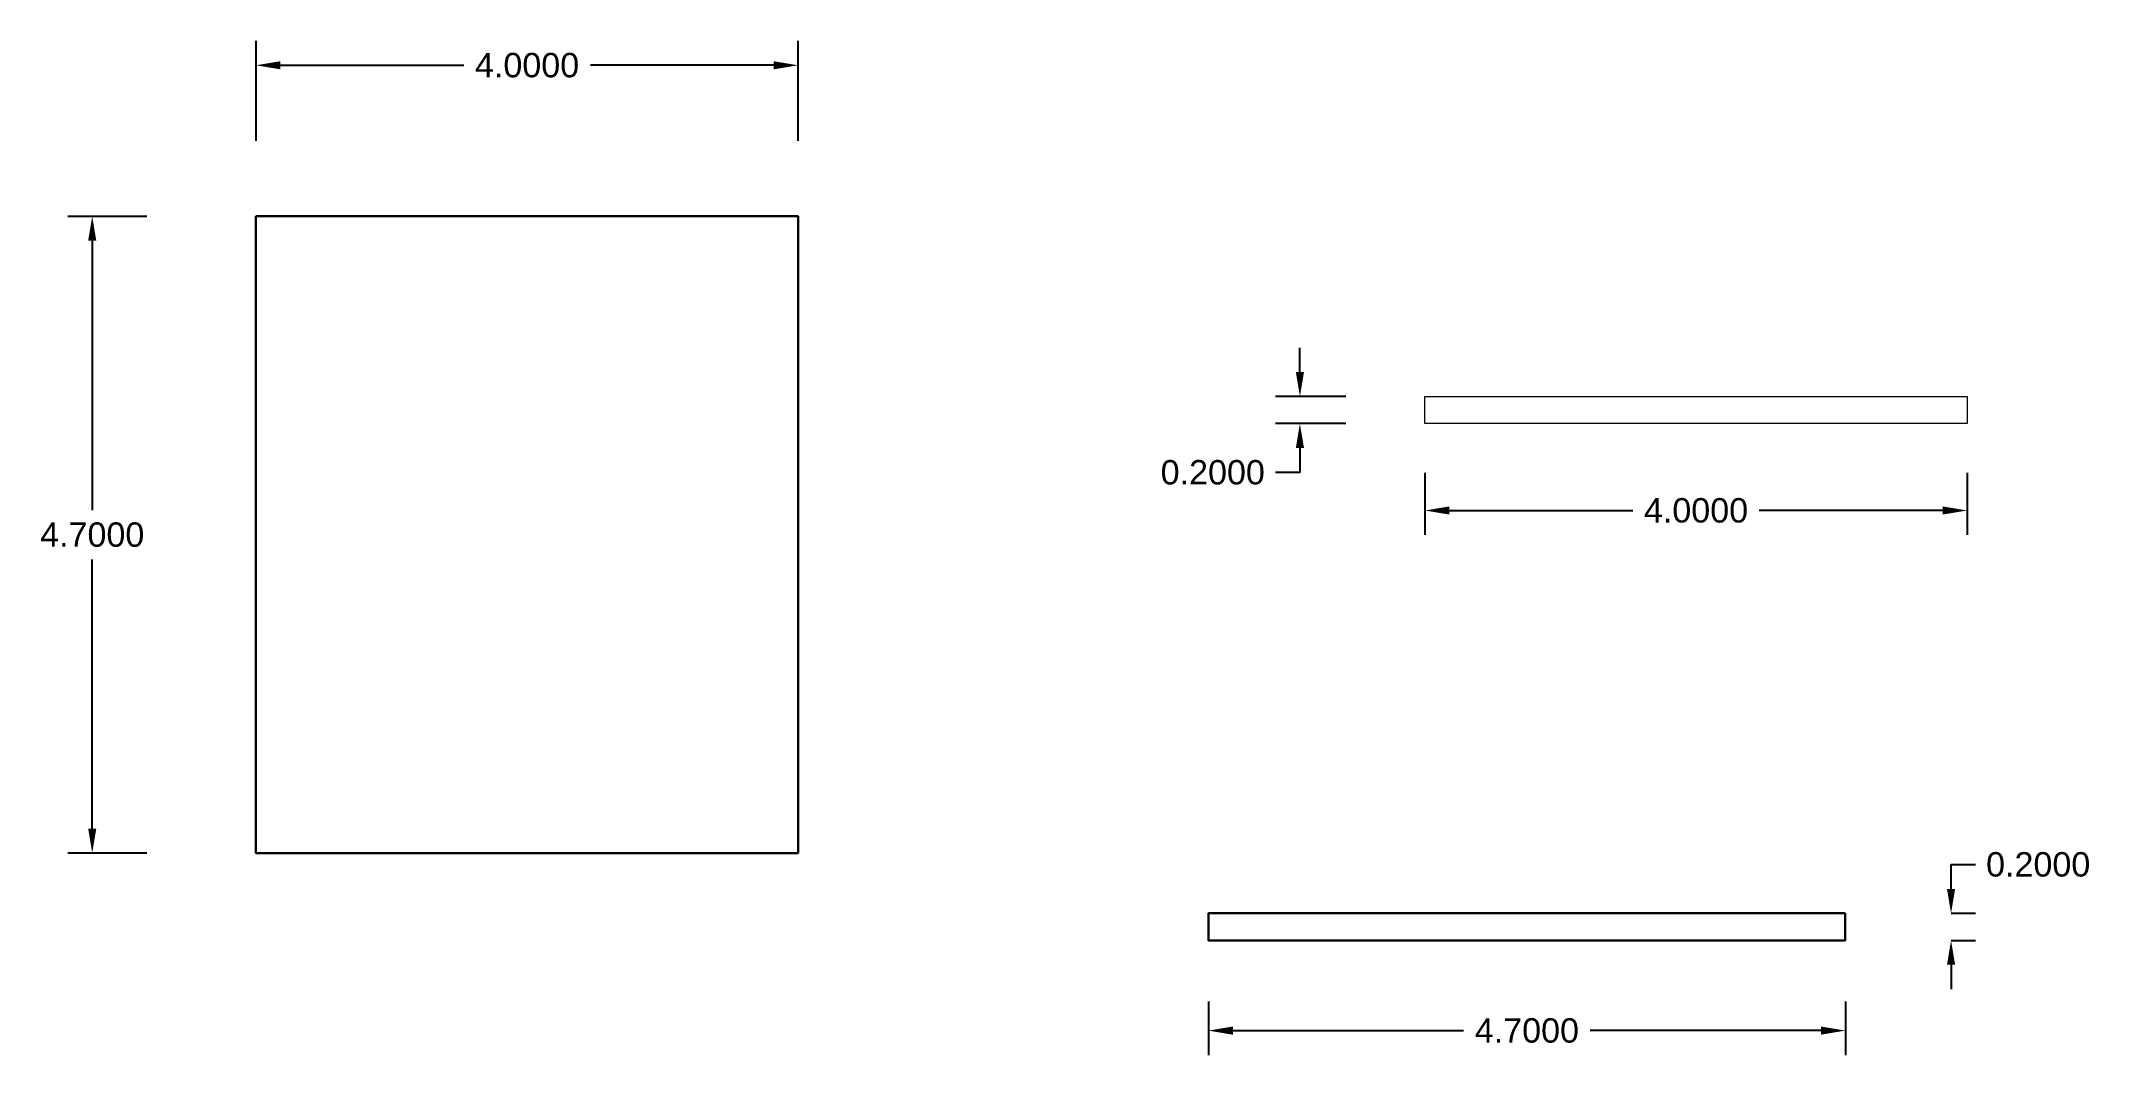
# Model space of a CAD drawing. Header units: centimetres. Extents: x 10.8 to 25.9, y 25.1 to 32.6.
import ezdxf

# ---------------------------------------------------------------- set-up
doc = ezdxf.new("R2010")
doc.units = ezdxf.units.CM
doc.header["$MEASUREMENT"] = 0
for name, color, linetype in [('fata de sus', 130, 'Continuous'), ('fata frontala', 110, 'Continuous'), ('fata laterala', 201, 'Continuous'), ('masuratori', 50, 'Continuous')]:
    doc.layers.add(name, color=color, linetype=linetype)
doc.styles.get("Standard").update_dxf_attribs({"font": 'arial.ttf'})
doc.dimstyles.get("Standard").update_dxf_attribs({"dimtxt": 0.18, "dimasz": 0.18, "dimexe": 0.18, "dimexo": 0.0625, "dimgap": 0.09, "dimtad": 0, "dimtih": 1, "dimtoh": 1, "dimdec": 4, "dimzin": 0, "dimdsep": 46, "dimtxsty": 'Standard', "dimcen": 0.09, "dimadec": 0, "dimazin": 0, "dimtfac": 1, "dimtdec": 4, "dimtofl": 0, "dimtmove": 0, "dimatfit": 3, "dimfxl": 1, "dimtolj": 1, "dimtzin": 0, "dimarcsym": 0})

# ---------------------------------------------------------------- blocks, each defined once
blk = doc.blocks.new('*D9')
at = {"layer": 'Defpoints', "color": 0, "lineweight": 30, "transparency": 16777216}
for p in [(16.352, 32.406), (12.352, 31.786), (16.352, 31.786)]:
    blk.add_point(p, dxfattribs=at)
at = {"layer": 'masuratori', "color": 0, "lineweight": -2, "transparency": 16777216}
for p, q in [((12.352, 31.849), (12.352, 32.586)), ((16.352, 31.849), (16.352, 32.586)), ((12.532, 32.406), (13.885, 32.406)), ((16.172, 32.406), (14.819, 32.406))]:
    blk.add_line(p, q, dxfattribs=at)
at = {"layer": 'masuratori', "color": 0, "lineweight": 30, "transparency": 16777216}
for points in [[(12.532, 32.436), (12.532, 32.376), (12.352, 32.406)], [(16.172, 32.436), (16.172, 32.376), (16.352, 32.406)]]:
    blk.add_solid(points, dxfattribs=at)
at = {"layer": 'masuratori', "color": 0, "lineweight": 30, "transparency": 16777216, "insert": (14.352, 32.406), "char_height": 0.18, "attachment_point": 5}
blk.add_mtext('\\A1;4.0000', dxfattribs=at)
blk = doc.blocks.new('*D10')
at = {"layer": 'Defpoints', "color": 0, "lineweight": 30, "transparency": 16777216}
for p in [(11.143, 31.291), (11.608, 31.291), (11.608, 26.591)]:
    blk.add_point(p, dxfattribs=at)
at = {"layer": 'masuratori', "color": 0, "lineweight": -2, "transparency": 16777216}
for p, q in [((11.546, 31.291), (10.963, 31.291)), ((11.143, 31.111), (11.143, 29.123)), ((11.143, 26.771), (11.143, 28.759)), ((11.546, 26.591), (10.963, 26.591))]:
    blk.add_line(p, q, dxfattribs=at)
at = {"layer": 'masuratori', "color": 0, "lineweight": 30, "transparency": 16777216}
for points in [[(11.113, 31.111), (11.173, 31.111), (11.143, 31.291)], [(11.113, 26.771), (11.173, 26.771), (11.143, 26.591)]]:
    blk.add_solid(points, dxfattribs=at)
at = {"layer": 'masuratori', "color": 0, "lineweight": 30, "transparency": 16777216, "insert": (11.143, 28.941), "char_height": 0.18, "attachment_point": 5}
blk.add_mtext('\\A1;4.7000', dxfattribs=at)
blk = doc.blocks.new('*D17')
at = {"layer": 'Defpoints', "color": 0, "lineweight": 30, "transparency": 16777216}
for p in [(20.978, 29.461), (24.978, 29.461), (24.978, 29.12)]:
    blk.add_point(p, dxfattribs=at)
at = {"layer": 'masuratori', "color": 0, "lineweight": -2, "transparency": 16777216}
for p, q in [((20.978, 29.398), (20.978, 28.94)), ((24.978, 29.398), (24.978, 28.94)), ((21.158, 29.12), (22.511, 29.12)), ((24.798, 29.12), (23.445, 29.12))]:
    blk.add_line(p, q, dxfattribs=at)
at = {"layer": 'masuratori', "color": 0, "lineweight": 30, "transparency": 16777216}
for points in [[(21.158, 29.15), (21.158, 29.09), (20.978, 29.12)], [(24.798, 29.15), (24.798, 29.09), (24.978, 29.12)]]:
    blk.add_solid(points, dxfattribs=at)
at = {"layer": 'masuratori', "color": 0, "lineweight": 30, "transparency": 16777216, "insert": (22.978, 29.12), "char_height": 0.18, "attachment_point": 5}
blk.add_mtext('\\A1;4.0000', dxfattribs=at)
blk = doc.blocks.new('*D18')
at = {"layer": 'Defpoints', "color": 0, "lineweight": 30, "transparency": 16777216}
for p in [(20.458, 29.961), (20.055, 29.761), (20.458, 29.761)]:
    blk.add_point(p, dxfattribs=at)
at = {"layer": 'masuratori', "color": 0, "lineweight": -2, "transparency": 16777216}
for p, q in [((20.055, 30.141), (20.055, 30.321)), ((20.395, 29.961), (19.875, 29.961)), ((20.395, 29.761), (19.875, 29.761)), ((20.055, 29.581), (20.055, 29.401)), ((20.055, 29.401), (19.875, 29.401))]:
    blk.add_line(p, q, dxfattribs=at)
at = {"layer": 'masuratori', "color": 0, "lineweight": 30, "transparency": 16777216}
for points in [[(20.025, 30.141), (20.085, 30.141), (20.055, 29.961)], [(20.025, 29.581), (20.085, 29.581), (20.055, 29.761)]]:
    blk.add_solid(points, dxfattribs=at)
at = {"layer": 'masuratori', "color": 0, "lineweight": 30, "transparency": 16777216, "insert": (19.412, 29.401), "char_height": 0.18, "attachment_point": 5}
blk.add_mtext('\\A1;0.2000', dxfattribs=at)
blk = doc.blocks.new('*D22')
at = {"layer": 'Defpoints', "color": 0, "lineweight": 30, "transparency": 16777216}
for p in [(19.38, 25.559), (24.08, 25.559), (24.08, 25.281)]:
    blk.add_point(p, dxfattribs=at)
at = {"layer": 'masuratori', "color": 0, "lineweight": -2, "transparency": 16777216}
for p, q in [((19.38, 25.497), (19.38, 25.101)), ((24.08, 25.497), (24.08, 25.101)), ((19.56, 25.281), (21.263, 25.281)), ((23.9, 25.281), (22.197, 25.281))]:
    blk.add_line(p, q, dxfattribs=at)
at = {"layer": 'masuratori', "color": 0, "lineweight": 30, "transparency": 16777216}
for points in [[(19.56, 25.311), (19.56, 25.251), (19.38, 25.281)], [(23.9, 25.311), (23.9, 25.251), (24.08, 25.281)]]:
    blk.add_solid(points, dxfattribs=at)
at = {"layer": 'masuratori', "color": 0, "lineweight": 30, "transparency": 16777216, "insert": (21.73, 25.281), "char_height": 0.18, "attachment_point": 5}
blk.add_mtext('\\A1;4.7000', dxfattribs=at)
blk = doc.blocks.new('*D23')
at = {"layer": 'Defpoints', "color": 0, "lineweight": 30, "transparency": 16777216}
for p in [(24.798, 26.147), (24.86, 26.147), (24.798, 25.947)]:
    blk.add_point(p, dxfattribs=at)
at = {"layer": 'masuratori', "color": 0, "lineweight": -2, "transparency": 16777216}
for p, q in [((24.86, 26.327), (24.86, 26.507)), ((24.86, 26.507), (25.04, 26.507)), ((24.861, 26.147), (25.04, 26.147)), ((24.861, 25.947), (25.04, 25.947)), ((24.86, 25.767), (24.86, 25.587))]:
    blk.add_line(p, q, dxfattribs=at)
at = {"layer": 'masuratori', "color": 0, "lineweight": 30, "transparency": 16777216}
for points in [[(24.83, 26.327), (24.89, 26.327), (24.86, 26.147)], [(24.83, 25.767), (24.89, 25.767), (24.86, 25.947)]]:
    blk.add_solid(points, dxfattribs=at)
at = {"layer": 'masuratori', "color": 0, "lineweight": 30, "transparency": 16777216, "insert": (25.503, 26.507), "char_height": 0.18, "attachment_point": 5}
blk.add_mtext('\\A1;0.2000', dxfattribs=at)

msp = doc.modelspace()

# ---------------------------------------------------------------- linework, layer by layer
at = {"layer": 'fata de sus', "lineweight": 30}
msp.add_lwpolyline([(12.35157, 31.29121), (16.35157, 31.29121), (16.35157, 26.59121), (12.35157, 26.59121)], close=True, dxfattribs=at)
at = {"layer": 'fata frontala', "lineweight": 20}
msp.add_lwpolyline([(20.97804, 29.96091), (24.97804, 29.96091), (24.97804, 29.76091), (20.97804, 29.76091)], close=True, dxfattribs=at)
at = {"layer": 'fata laterala', "lineweight": 30}
msp.add_lwpolyline([(24.07966, 26.14704), (24.07966, 25.94704), (19.37966, 25.94704), (19.37966, 26.14704)], close=True, dxfattribs=at)

# ---------------------------------------------------------------- dimensions: what is measured, and where the dimension line sits
at = {"layer": 'masuratori', "lineweight": 30}
for base, p1, p2, picture, middle in [((16.35157, 32.4056), (12.35157, 31.7865), (16.35157, 31.7865), '*D9', (14.35157, 32.4056)), ((24.97804, 29.1204), (20.97804, 29.46075), (24.97804, 29.46075), '*D17', (22.97804, 29.1204)), ((24.07966, 25.28068), (19.37966, 25.55915), (24.07966, 25.55915), '*D22', (21.72966, 25.28068))]:
    dim = msp.add_linear_dim(base=base, p1=p1, p2=p2, dimstyle='Standard', dxfattribs=at)
    dim.commit()
    dim.dimension.update_dxf_attribs({"geometry": picture, "text_midpoint": middle})
for base, p1, p2, picture, middle in [((11.14347, 31.29121), (11.60813, 26.59121), (11.60813, 31.29121), '*D10', (11.14347, 28.94121)), ((20.05546, 29.76091), (20.45798, 29.96091), (20.45798, 29.76091), '*D18', (19.41214, 29.40091)), ((24.86007, 26.14704), (24.79815, 25.94704), (24.79815, 26.14704), '*D23', (25.5034, 26.50704))]:
    dim = msp.add_linear_dim(base=base, p1=p1, p2=p2, angle=90, dimstyle='Standard', dxfattribs=at)
    dim.commit()
    dim.dimension.update_dxf_attribs({"geometry": picture, "text_midpoint": middle})

doc.saveas('drawing.dxf')
